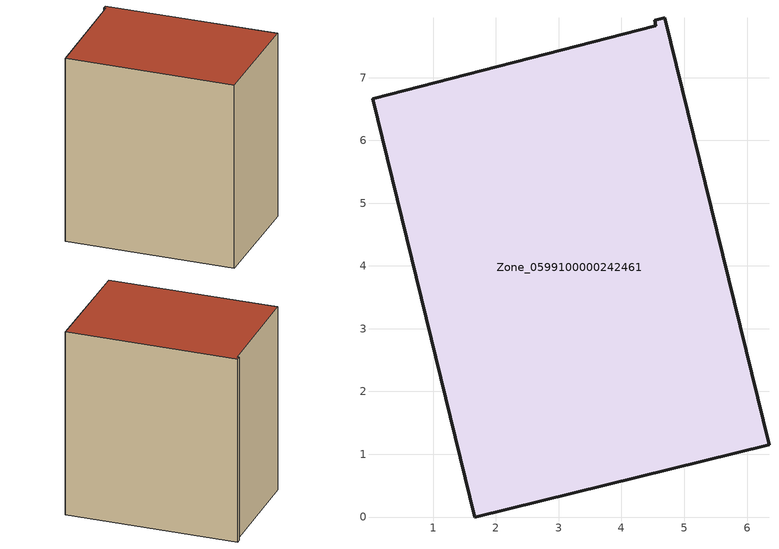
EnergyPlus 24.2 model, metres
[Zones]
Zone_0599100000242461
 floor ground (C_G): 0.03,6.66 4.55,7.83 4.53,7.91 4.69,7.95 6.35,1.15 1.66,0 z0
 wall outside (C_F): 6.35,1.15 4.69,7.95 4.53,7.91 4.55,7.83 0.03,6.66 1.66,0 6.35,1.15 z0:7.74
 roof outside (C_R): 4.55,7.83 0.03,6.66 1.66,0 6.35,1.15 4.69,7.95 4.53,7.91 z7.74
[BUILDING]
Pand.0599100000242461: North Axis=0; Terrain=City; Loads Convergence Tolerance Value=0.04; Temperature Convergence Tolerance Value=0.4; Solar Distribution=FullExterior; Maximum Number of Warmup Days=25; Minimum Number of Warmup Days=1
[Site:Location]
Rotterdam.The.Hague.AP_ZH_NLD Design_Conditions: Latitude=51.96; Longitude=4.45; Time Zone=1; Elevation=-4.5
[SITE:GROUNDTEMPERATURE:BUILDINGSURFACE]
18, 18, 18, 18, 18, 18, 18, 18, 18, 18, 18, 18
[MATERIAL] Thermal Absorptance=0.9; Solar Absorptance=0.7; Visible Absorptance=0.7
Name | Roughness | Thickness | Conductivity | Density | Specific Heat
G.TC.1946 | MediumSmooth | 0.15 | 1 | 540 | 1210
F.TC.1946 | Rough | 0.3 | 0.857143 | 1920 | 840
R.TC.1946 | MediumRough | 0.2 | 0.909091 | 1500 | 1000
[CONSTRUCTION]
C_G: G.TC.1946
C_F: F.TC.1946
C_R: R.TC.1946
[ZONE]
Zone_0599100000242461: Type=1; Multiplier=1; Ceiling Height=Autocalculate; Volume=Autocalculate; Floor Area=autocalculate; Part of Total Floor Area=Yes
[ZONEINFILTRATION:DESIGNFLOWRATE]
Infil_Zone_0599100000242461: Zone or ZoneList or Space or SpaceList=Zone_0599100000242461; Schedule=AlwaysOn; Design Flow Rate Calculation Method=Flow/Area; Flow Rate per Floor Area=0.003; Constant Term Coefficient=1; Temperature Term Coefficient=0; Velocity Term Coefficient=0; Velocity Squared Term Coefficient=0
[HVACTEMPLATE:ZONE:IDEALLOADSAIRSYSTEM]
Zone_0599100000242461: Maximum Heating Supply Air Temperature=50; Minimum Cooling Supply Air Temperature=13; Maximum Heating Supply Air Humidity Ratio=0.0156; Minimum Cooling Supply Air Humidity Ratio=0.0077; Heating Limit=NoLimit; Cooling Limit=NoLimit; Dehumidification Control Type=ConstantSensibleHeatRatio; Cooling Sensible Heat Ratio=0.7; Dehumidification Setpoint=60; Humidification Control Type=None; Humidification Setpoint=30; Outdoor Air Method=None; Outdoor Air Flow Rate per Person=0.00944; Outdoor Air Flow Rate per Zone Floor Area=0; Outdoor Air Flow Rate per Zone=0; Demand Controlled Ventilation Type=None; Outdoor Air Economizer Type=NoEconomizer; Heat Recovery Type=None; Sensible Heat Recovery Effectiveness=0.7; Latent Heat Recovery Effectiveness=0.65
[ZONECONTROL:THERMOSTAT]
ThermostatControl_Zone_0599100000242461: Zone or ZoneList=Zone_0599100000242461; Control Type Schedule=DualSetpointControlType; Control 1=Thermostat_Zone_0599100000242461; Temperature Difference Between Cutout And Setpoint=0
[THERMOSTATSETPOINT:DUALSETPOINT]
Thermostat_Zone_0599100000242461: Heating Setpoint Temperature Schedule=HeatingSetpoint_Zone_0599100000242461; Cooling Setpoint Temperature Schedule=CoolingSetpoint_Zone_0599100000242461
[SCHEDULE:COMPACT]
HeatingSetpoint_Zone_0599100000242461: Through: 12/31, For: AllDays, Until: 24:00, 21
CoolingSetpoint_Zone_0599100000242461: Through: 12/31, For: AllDays, Until: 24:00, 24
DualSetpointControlType: Through: 12/31, For: AllDays, Until: 24:00, 4
AlwaysOn: Through: 12/31, For: AllDays, Until: 24:00, 1
